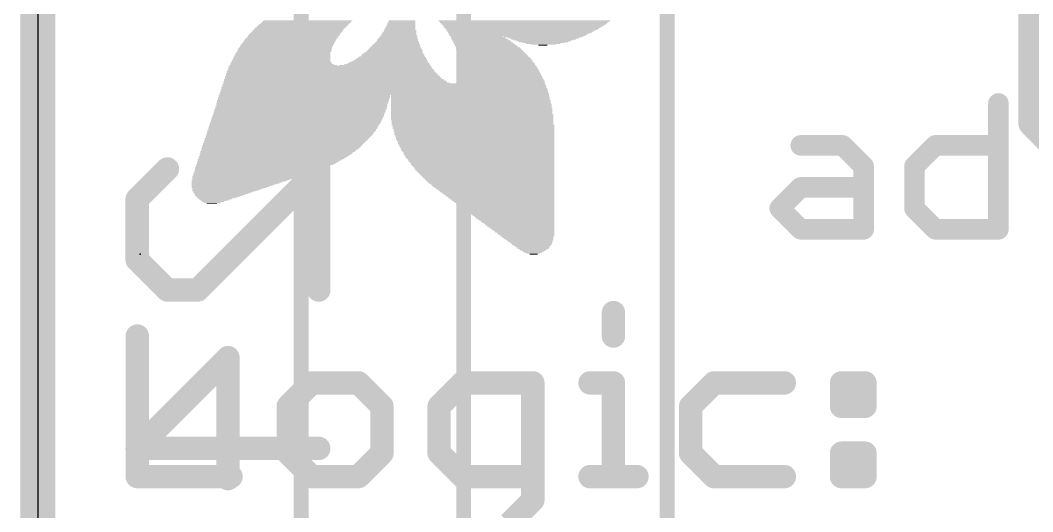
# Model space of a CAD drawing. Extents: x -9.9 to 50.1, y -10.4 to 42.4.
# Drawn here: x -5.23 to 3.56, y 8.18 to 12.44 of the extents above; entities that cross this region are included whole.
import ezdxf

# ---------------------------------------------------------------- set-up
doc = ezdxf.new("R2010")
doc.units = 0
for name, color, linetype in [('1', 12, 'CONTINUOUS'), ('16', 5, 'CONTINUOUS'), ('20', 53, 'CONTINUOUS'), ('21', 40, 'CONTINUOUS'), ('22', 6, 'CONTINUOUS'), ('23', 53, 'CONTINUOUS'), ('47', 253, 'CONTINUOUS')]:
    doc.layers.add(name, color=color, linetype=linetype)

# ---------------------------------------------------------------- blocks, each defined once
blk = doc.blocks.new('RECT')
blk.add_solid([(-0.5, -0.5), (0.5, -0.5), (-0.5, 0.5), (0.5, 0.5)])

msp = doc.modelspace()

# ---------------------------------------------------------------- linework, layer by layer
at = {"layer": '1'}
for points, const_width in [([(-5.08, 0), (-5.08, 31.75)], 0.3048), ([(3.556, 11.557), (3.556, 20.955)], 0.254), ([(9.906, 5.207), (3.556, 11.557)], 0.254)]:
    msp.add_lwpolyline(points, dxfattribs=dict(at, const_width=const_width))
at = {"layer": '1', "const_width": 0.127}
for points in [[(3.6009, 11.6019, 1), (3.5111, 11.5121)], [(3.4925, 11.557, 1), (3.6195, 11.557)]]:
    msp.add_lwpolyline(points, format="xyb", dxfattribs=at)
at = {"layer": '16', "const_width": 0.3048}
msp.add_lwpolyline([(-5.08, 0), (-5.08, 31.75)], dxfattribs=at)
at = {"layer": '20'}
msp.add_line((-5.08, 34.29), (-5.08, -2.54), dxfattribs=at)
at = {"layer": '21'}
for points, const_width in [([(3.2571, 11.723), (3.2571, 10.6299)], 0.1778), ([(1.5411, 11.3587), (1.9055, 11.3587)], 0.1778), ([(1.9055, 11.3587), (2.0877, 11.1765)], 0.1778), ([(2.5283, 11.1765), (2.7105, 11.3587)], 0.1778), ([(2.7105, 11.3587), (3.2571, 11.3587)], 0.1778), ([(2.0877, 11.1765), (2.0877, 10.6299)], 0.1778), ([(2.5283, 10.8121), (2.5283, 11.1765)], 0.1778), ([(1.3589, 10.8121), (1.5411, 10.9943)], 0.1778), ([(1.5411, 10.9943), (2.0877, 10.9943)], 0.1778), ([(1.5411, 10.6299), (1.3589, 10.8121)], 0.1778), ([(2.7105, 10.6299), (2.5283, 10.8121)], 0.1778), ([(2.0877, 10.6299), (1.5411, 10.6299)], 0.1778), ([(3.2571, 10.6299), (2.7105, 10.6299)], 0.1778), ([(-0.0839, 9.9072), (-0.0839, 9.7038)], 0.2032), ([(-4.2164, 9.7038), (-4.2164, 8.4836)], 0.2032), ([(-2.7033, 9.2971), (-2.9067, 9.0937)], 0.2032), ([(-2.2966, 9.2971), (-2.7033, 9.2971)], 0.2032), ([(-2.0932, 9.0937), (-2.2966, 9.2971)], 0.2032), ([(-1.3936, 9.2971), (-1.597, 9.0937)], 0.2032), ([(-0.7835, 9.2971), (-1.3936, 9.2971)], 0.2032), ([(-0.7835, 8.2802), (-0.7835, 9.2971)], 0.2032), ([(-0.2872, 9.2971), (-0.0839, 9.2971)], 0.2032), ([(-0.0839, 9.2971), (-0.0839, 8.4836)], 0.2032), ([(0.7893, 9.2971), (0.5859, 9.0937)], 0.2032), ([(1.3994, 9.2971), (0.7893, 9.2971)], 0.2032), ([(1.8957, 9.2971), (2.099, 9.2971)], 0.2032), ([(1.8957, 9.0937), (1.8957, 9.2971)], 0.2032), ([(2.099, 9.2971), (2.099, 9.0937)], 0.2032), ([(-2.9067, 9.0937), (-2.9067, 8.687)], 0.2032), ([(-2.0932, 8.687), (-2.0932, 9.0937)], 0.2032), ([(-1.597, 9.0937), (-1.597, 8.687)], 0.2032), ([(0.5859, 9.0937), (0.5859, 8.687)], 0.2032), ([(2.099, 9.0937), (1.8957, 9.0937)], 0.2032), ([(-2.9067, 8.687), (-2.7033, 8.4836)], 0.2032), ([(-2.2966, 8.4836), (-2.0932, 8.687)], 0.2032), ([(-1.597, 8.687), (-1.3936, 8.4836)], 0.2032), ([(0.5859, 8.687), (0.7893, 8.4836)], 0.2032), ([(1.8957, 8.687), (2.099, 8.687)], 0.2032), ([(1.8957, 8.4836), (1.8957, 8.687)], 0.2032), ([(2.099, 8.687), (2.099, 8.4836)], 0.2032), ([(-4.2164, 8.4836), (-3.4029, 8.4836)], 0.2032), ([(-2.7033, 8.4836), (-2.2966, 8.4836)], 0.2032), ([(-1.3936, 8.4836), (-0.7835, 8.4836)], 0.2032), ([(-0.2872, 8.4836), (0.1195, 8.4836)], 0.2032), ([(0.7893, 8.4836), (1.3994, 8.4836)], 0.2032), ([(2.099, 8.4836), (1.8957, 8.4836)], 0.2032), ([(-0.9868, 8.0769), (-0.7835, 8.2802)], 0.2032)]:
    msp.add_lwpolyline(points, dxfattribs=dict(at, const_width=const_width))
for points, const_width in [([(3.3015, 11.723, 1), (3.2126, 11.723)], 0.0889), ([(1.5411, 11.4031, 1), (1.5411, 11.3142)], 0.0889), ([(1.9369, 11.3901, 1), (1.874, 11.3272)], 0.0889), ([(1.9055, 11.3142, 1), (1.9055, 11.4031)], 0.0889), ([(2.7105, 11.4031, 1), (2.7105, 11.3142)], 0.0889), ([(2.7419, 11.3272, 1), (2.6791, 11.3901)], 0.0889), ([(3.2571, 11.3142, 1), (3.2571, 11.4031)], 0.0889), ([(2.1321, 11.1765, 1), (2.0432, 11.1765)], 0.0889), ([(2.0562, 11.145, 1), (2.1191, 11.2079)], 0.0889), ([(2.5727, 11.1765, 1), (2.4838, 11.1765)], 0.0889), ([(2.4969, 11.2079, 1), (2.5597, 11.145)], 0.0889), ([(1.5411, 11.0387, 1), (1.5411, 10.9498)], 0.0889), ([(1.5725, 10.9628, 1), (1.5097, 11.0257)], 0.0889), ([(2.0877, 10.9498, 1), (2.0877, 11.0387)], 0.0889), ([(1.3903, 10.8435, 1), (1.3275, 10.7807)], 0.0889), ([(2.5597, 10.8435, 1), (2.4969, 10.7807)], 0.0889), ([(1.3275, 10.8435, 1), (1.3903, 10.7807)], 0.0889), ([(2.4838, 10.8121, 1), (2.5727, 10.8121)], 0.0889), ([(1.5411, 10.6744, 1), (1.5411, 10.5855)], 0.0889), ([(1.5097, 10.5985, 1), (1.5725, 10.6613)], 0.0889), ([(2.0432, 10.6299, 1), (2.1321, 10.6299)], 0.0889), ([(2.0877, 10.5855, 1), (2.0877, 10.6744)], 0.0889), ([(2.7105, 10.6744, 1), (2.7105, 10.5855)], 0.0889), ([(2.6791, 10.5985, 1), (2.7419, 10.6613)], 0.0889), ([(3.2126, 10.6299, 1), (3.3015, 10.6299)], 0.0889), ([(3.2571, 10.5855, 1), (3.2571, 10.6744)], 0.0889), ([(-0.0331, 9.9072, 1), (-0.1347, 9.9072)], 0.1016), ([(-4.1656, 9.7038, 1), (-4.2672, 9.7038)], 0.1016), ([(-0.1347, 9.7038, 1), (-0.0331, 9.7038)], 0.1016), ([(-2.7033, 9.3479, 1), (-2.7033, 9.2463)], 0.1016), ([(-2.6674, 9.2612, 1), (-2.7392, 9.333)], 0.1016), ([(-2.2606, 9.333, 1), (-2.3325, 9.2612)], 0.1016), ([(-2.2966, 9.2463, 1), (-2.2966, 9.3479)], 0.1016), ([(-1.3936, 9.3479, 1), (-1.3936, 9.2463)], 0.1016), ([(-1.3577, 9.2612, 1), (-1.4295, 9.333)], 0.1016), ([(-0.7327, 9.2971, 1), (-0.8343, 9.2971)], 0.1016), ([(-0.7835, 9.2463, 1), (-0.7835, 9.3479)], 0.1016), ([(-0.2872, 9.3479, 1), (-0.2872, 9.2463)], 0.1016), ([(-0.0331, 9.2971, 1), (-0.1347, 9.2971)], 0.1016), ([(-0.0839, 9.2463, 1), (-0.0839, 9.3479)], 0.1016), ([(0.7893, 9.3479, 1), (0.7893, 9.2463)], 0.1016), ([(0.8252, 9.2612, 1), (0.7534, 9.333)], 0.1016), ([(1.3994, 9.2463, 1), (1.3994, 9.3479)], 0.1016), ([(1.8957, 9.3479, 1), (1.8957, 9.2463)], 0.1016), ([(1.9465, 9.2971, 1), (1.8449, 9.2971)], 0.1016), ([(2.1498, 9.2971, 1), (2.0482, 9.2971)], 0.1016), ([(2.099, 9.2463, 1), (2.099, 9.3479)], 0.1016), ([(-2.8559, 9.0937, 1), (-2.9575, 9.0937)], 0.1016), ([(-2.9426, 9.1296, 1), (-2.8708, 9.0578)], 0.1016), ([(-2.0424, 9.0937, 1), (-2.144, 9.0937)], 0.1016), ([(-2.1291, 9.0578, 1), (-2.0573, 9.1296)], 0.1016), ([(-1.5462, 9.0937, 1), (-1.6478, 9.0937)], 0.1016), ([(-1.6329, 9.1296, 1), (-1.561, 9.0578)], 0.1016), ([(0.6367, 9.0937, 1), (0.5351, 9.0937)], 0.1016), ([(0.55, 9.1296, 1), (0.6218, 9.0578)], 0.1016), ([(1.8957, 9.1445, 1), (1.8957, 9.0429)], 0.1016), ([(1.8449, 9.0937, 1), (1.9465, 9.0937)], 0.1016), ([(2.0482, 9.0937, 1), (2.1498, 9.0937)], 0.1016), ([(2.099, 9.0429, 1), (2.099, 9.1445)], 0.1016), ([(-2.8708, 8.7229, 1), (-2.9426, 8.6511)], 0.1016), ([(-2.0573, 8.6511, 1), (-2.1291, 8.7229)], 0.1016), ([(-1.561, 8.7229, 1), (-1.6329, 8.6511)], 0.1016), ([(0.6218, 8.7229, 1), (0.55, 8.6511)], 0.1016), ([(1.8957, 8.7378, 1), (1.8957, 8.6362)], 0.1016), ([(1.9465, 8.687, 1), (1.8449, 8.687)], 0.1016), ([(2.1498, 8.687, 1), (2.0482, 8.687)], 0.1016), ([(2.099, 8.6362, 1), (2.099, 8.7378)], 0.1016), ([(-2.9575, 8.687, 1), (-2.8559, 8.687)], 0.1016), ([(-2.144, 8.687, 1), (-2.0424, 8.687)], 0.1016), ([(-1.6478, 8.687, 1), (-1.5462, 8.687)], 0.1016), ([(0.5351, 8.687, 1), (0.6367, 8.687)], 0.1016), ([(-4.2164, 8.5344, 1), (-4.2164, 8.4328)], 0.1016), ([(-4.2672, 8.4836, 1), (-4.1656, 8.4836)], 0.1016), ([(-3.4029, 8.4328, 1), (-3.4029, 8.5344)], 0.1016), ([(-2.7033, 8.5344, 1), (-2.7033, 8.4328)], 0.1016), ([(-2.7392, 8.4477, 1), (-2.6674, 8.5195)], 0.1016), ([(-2.3325, 8.5195, 1), (-2.2606, 8.4477)], 0.1016), ([(-2.2966, 8.4328, 1), (-2.2966, 8.5344)], 0.1016), ([(-1.3936, 8.5344, 1), (-1.3936, 8.4328)], 0.1016), ([(-1.4295, 8.4477, 1), (-1.3577, 8.5195)], 0.1016), ([(-0.7835, 8.4328, 1), (-0.7835, 8.5344)], 0.1016), ([(-0.2872, 8.5344, 1), (-0.2872, 8.4328)], 0.1016), ([(-0.1347, 8.4836, 1), (-0.0331, 8.4836)], 0.1016), ([(0.1195, 8.4328, 1), (0.1195, 8.5344)], 0.1016), ([(0.7893, 8.5344, 1), (0.7893, 8.4328)], 0.1016), ([(0.7534, 8.4477, 1), (0.8252, 8.5195)], 0.1016), ([(1.3994, 8.4328, 1), (1.3994, 8.5344)], 0.1016), ([(1.8957, 8.5344, 1), (1.8957, 8.4328)], 0.1016), ([(1.8449, 8.4836, 1), (1.9465, 8.4836)], 0.1016), ([(2.0482, 8.4836, 1), (2.1498, 8.4836)], 0.1016), ([(2.099, 8.4328, 1), (2.099, 8.5344)], 0.1016), ([(-0.7475, 8.2443, 1), (-0.8194, 8.3161)], 0.1016), ([(-0.8343, 8.2802, 1), (-0.7327, 8.2802)], 0.1016)]:
    msp.add_lwpolyline(points, format="xyb", dxfattribs=dict(at, const_width=const_width))
at = {"layer": '22'}
for points, const_width in [([(-1.383, 31.635), (-1.383, 0.115)], 0.127), ([(-4.2177, 10.891), (-3.9551, 11.1537)], 0.2032), ([(-2.6416, 11.1537), (-3.6924, 10.1029)], 0.2032), ([(-2.6416, 10.1029), (-2.6416, 11.1537)], 0.2032), ([(-4.2177, 10.3656), (-4.2177, 10.891)], 0.2032), ([(-3.9551, 10.1029), (-4.2177, 10.3656)], 0.2032), ([(-3.6924, 10.1029), (-3.9551, 10.1029)], 0.2032), ([(-4.2177, 8.7285), (-3.4297, 9.5165)], 0.2032), ([(-3.4297, 9.5165), (-3.4297, 8.4658)], 0.2032), ([(-2.6416, 8.7285), (-4.2177, 8.7285)], 0.2032)]:
    msp.add_lwpolyline(points, dxfattribs=dict(at, const_width=const_width))
at = {"layer": '22', "const_width": 0.1016}
for points in [[(-3.9191, 11.1178, 1), (-3.991, 11.1896)], [(-2.5908, 11.1537, 1), (-2.6924, 11.1537)], [(-2.6057, 11.1178, 1), (-2.6775, 11.1896)], [(-4.1669, 10.891, 1), (-4.2685, 10.891)], [(-4.2537, 10.9269, 1), (-4.1818, 10.8551)], [(-4.1818, 10.4015, 1), (-4.2537, 10.3297)], [(-4.2685, 10.3656, 1), (-4.1669, 10.3656)], [(-3.9551, 10.1537, 1), (-3.9551, 10.0521)], [(-3.6924, 10.0521, 1), (-3.6924, 10.1537)], [(-3.991, 10.067, 1), (-3.9191, 10.1388)], [(-3.7283, 10.1388, 1), (-3.6564, 10.067)], [(-2.6924, 10.1029, 1), (-2.5908, 10.1029)], [(-3.3789, 9.5165, 1), (-3.4805, 9.5165)], [(-3.3938, 9.4806, 1), (-3.4656, 9.5524)], [(-4.2537, 8.7644, 1), (-4.1818, 8.6925)], [(-4.2177, 8.7793, 1), (-4.2177, 8.6776)], [(-2.6416, 8.6776, 1), (-2.6416, 8.7793)], [(-3.4805, 8.4658, 1), (-3.3789, 8.4658)]]:
    msp.add_lwpolyline(points, format="xyb", dxfattribs=at)
at = {"layer": '23'}
msp.add_point((-4.191, 10.414), dxfattribs=at)
at = {"layer": '47', "const_width": 0.13}
for points in [[(-2.794, -2.475), (-2.794, 34.225)], [(0.381, 15.113), (0.381, -10.332)]]:
    msp.add_lwpolyline(points, dxfattribs=at)

# ---------------------------------------------------------------- block references
at = {"layer": '21'}
for p, xscale, yscale in [((-2.7927, 12.3876), 0.7772, 0.0076), ((-2.7851, 12.3952), 0.7772, 0.0076), ((-2.7775, 12.4028), 0.7772, 0.0076), ((-2.7698, 12.4105), 0.7773, 0.0077), ((-2.7584, 12.4181), 0.7696, 0.0076), ((-2.7508, 12.4257), 0.7696, 0.0076), ((-2.7432, 12.4333), 0.7696, 0.0076), ((-2.7356, 12.4409), 0.7696, 0.0076), ((-1.9317, 12.3876), 0.2591, 0.0076), ((-1.9279, 12.4028), 0.2515, 0.0076), ((-1.9279, 12.3952), 0.2515, 0.0076), ((-1.9241, 12.4181), 0.2439, 0.0076), ((-1.9241, 12.4105), 0.2439, 0.0077), ((-1.9202, 12.4333), 0.2362, 0.0076), ((-1.9202, 12.4257), 0.2362, 0.0076), ((-1.9164, 12.4409), 0.2286, 0.0076), ((-0.8573, 12.4409), 1.4935, 0.0076), ((-0.8573, 12.4333), 1.4783, 0.0076), ((-0.8611, 12.4257), 1.4555, 0.0076), ((-0.8611, 12.4181), 1.4401, 0.0076), ((-0.8611, 12.4105), 1.4249, 0.0077), ((-0.8649, 12.4028), 1.4021, 0.0076), ((-0.8649, 12.3952), 1.3869, 0.0076), ((-0.8725, 12.3876), 1.3716, 0.0076), ((-2.8613, 12.3114), 0.7924, 0.0076), ((-2.8651, 12.3038), 0.7848, 0.0076), ((-2.8537, 12.319), 0.7925, 0.0076), ((-2.8498, 12.3266), 0.7849, 0.0076), ((-2.8422, 12.3343), 0.7849, 0.0077), ((-2.8347, 12.3419), 0.7849, 0.0076), ((-2.827, 12.3495), 0.7848, 0.0076), ((-2.8194, 12.3571), 0.7848, 0.0076), ((-2.8156, 12.3647), 0.7772, 0.0076), ((-2.8079, 12.3724), 0.7773, 0.0077), ((-2.8004, 12.38), 0.7773, 0.0076), ((-1.9469, 12.3114), 0.32, 0.0076), ((-1.9469, 12.3038), 0.32, 0.0076), ((-1.9469, 12.319), 0.3048, 0.0076), ((-1.9431, 12.3343), 0.2972, 0.0077), ((-1.9431, 12.3266), 0.2972, 0.0076), ((-1.9393, 12.3419), 0.2896, 0.0076), ((-1.9355, 12.3571), 0.2819, 0.0076), ((-1.9355, 12.3495), 0.2819, 0.0076), ((-1.9355, 12.3724), 0.2667, 0.0077), ((-1.9355, 12.3647), 0.2667, 0.0076), ((-1.9317, 12.38), 0.2591, 0.0076), ((-0.8763, 12.38), 1.3488, 0.0076), ((-0.8763, 12.3724), 1.3335, 0.0077), ((-0.8801, 12.3647), 1.3106, 0.0076), ((-0.8877, 12.3571), 1.2954, 0.0076), ((-0.8916, 12.3495), 1.2725, 0.0076), ((-0.8954, 12.3419), 1.2497, 0.0076), ((-0.8992, 12.3343), 1.2421, 0.0077), ((-0.9068, 12.3266), 1.2116, 0.0076), ((-0.9144, 12.319), 1.1964, 0.0076), ((-0.9182, 12.3114), 1.1734, 0.0076), ((-1.2687, 12.3038), 0.4572, 0.0076), ((-0.6896, 12.3038), 0.6858, 0.0076), ((-2.9261, 12.2123), 0.8001, 0.0076), ((-2.9223, 12.22), 0.8077, 0.0077), ((-2.9184, 12.2276), 0.8001, 0.0076), ((-2.9108, 12.2428), 0.8001, 0.0076), ((-2.9108, 12.2352), 0.8001, 0.0076), ((-2.9033, 12.2504), 0.8001, 0.0076), ((-2.8994, 12.2581), 0.7924, 0.0077), ((-2.888, 12.2733), 0.8001, 0.0076), ((-2.8918, 12.2657), 0.7925, 0.0076), ((-2.8841, 12.2809), 0.7925, 0.0076), ((-2.8765, 12.2885), 0.7925, 0.0076), ((-2.869, 12.2962), 0.7925, 0.0077), ((-1.9736, 12.2123), 0.4343, 0.0076), ((-1.9736, 12.22), 0.4191, 0.0077), ((-1.9698, 12.2276), 0.4115, 0.0076), ((-1.966, 12.2352), 0.4039, 0.0076), ((-1.966, 12.2428), 0.3887, 0.0076), ((-1.9621, 12.2504), 0.381, 0.0076), ((-1.9583, 12.2581), 0.3734, 0.0077), ((-1.9584, 12.2733), 0.3581, 0.0076), ((-1.9584, 12.2657), 0.3581, 0.0076), ((-1.9546, 12.2809), 0.3505, 0.0076), ((-1.9546, 12.2885), 0.3353, 0.0076), ((-1.9507, 12.2962), 0.3276, 0.0077), ((-1.2611, 12.2962), 0.4724, 0.0077), ((-1.2535, 12.2885), 0.4724, 0.0076), ((-1.2459, 12.2809), 0.4877, 0.0076), ((-1.2383, 12.2733), 0.4877, 0.0076), ((-1.2307, 12.2657), 0.5029, 0.0076), ((-1.223, 12.2581), 0.503, 0.0077), ((-1.2154, 12.2504), 0.5182, 0.0076), ((-1.2078, 12.2428), 0.5181, 0.0076), ((-1.204, 12.2352), 0.5257, 0.0076), ((-1.1925, 12.2276), 0.5334, 0.0076), ((-1.1887, 12.22), 0.541, 0.0077), ((-1.1811, 12.2123), 0.541, 0.0076), ((-0.6896, 12.2962), 0.64, 0.0077), ((-0.6858, 12.2885), 0.602, 0.0076), ((-0.6896, 12.2809), 0.5638, 0.0076), ((-0.6896, 12.2733), 0.5182, 0.0076), ((-0.6896, 12.2657), 0.4724, 0.0076), ((-0.6896, 12.2581), 0.4268, 0.0077), ((-0.6896, 12.2504), 0.3658, 0.0076), ((-0.6934, 12.2428), 0.2972, 0.0076), ((-0.6934, 12.2352), 0.221, 0.0076), ((-0.6972, 12.2276), 0.0762, 0.0076), ((-2.9604, 12.1285), 0.8382, 0.0076), ((-2.9566, 12.1438), 0.8305, 0.0077), ((-2.9566, 12.1361), 0.8305, 0.0076), ((-2.9527, 12.159), 0.8229, 0.0076), ((-2.9527, 12.1514), 0.8229, 0.0076), ((-2.9489, 12.1666), 0.8153, 0.0076), ((-2.9413, 12.1819), 0.8154, 0.0077), ((-2.9413, 12.1742), 0.8154, 0.0076), ((-2.9337, 12.1971), 0.8154, 0.0076), ((-2.9375, 12.1895), 0.8078, 0.0076), ((-2.9299, 12.2047), 0.8077, 0.0076), ((-2.004, 12.1285), 0.5715, 0.0076), ((-2.0003, 12.1361), 0.5487, 0.0076), ((-1.9964, 12.1438), 0.541, 0.0077), ((-1.9964, 12.1514), 0.5258, 0.0076), ((-1.9926, 12.159), 0.5182, 0.0076), ((-1.9889, 12.1666), 0.4953, 0.0076), ((-1.985, 12.1742), 0.4876, 0.0076), ((-1.9812, 12.1819), 0.48, 0.0077), ((-1.9812, 12.1895), 0.4648, 0.0076), ((-1.9774, 12.1971), 0.4572, 0.0076), ((-1.9774, 12.2047), 0.442, 0.0076), ((-1.1735, 12.2047), 0.5563, 0.0076), ((-1.1697, 12.1971), 0.5639, 0.0076), ((-1.1583, 12.1819), 0.5715, 0.0077), ((-1.1621, 12.1895), 0.5639, 0.0076), ((-1.1506, 12.1742), 0.5715, 0.0076), ((-1.1468, 12.1666), 0.5792, 0.0076), ((-1.143, 12.159), 0.5868, 0.0076), ((-1.1354, 12.1514), 0.5867, 0.0076), ((-1.1316, 12.1438), 0.5943, 0.0077), ((-1.1278, 12.1361), 0.6019, 0.0076), ((-1.1201, 12.1285), 0.602, 0.0076), ((-2.5451, 12.0371), 1.7602, 0.0076), ((-2.9489, 12.0523), 0.9373, 0.0076), ((-2.5413, 12.0447), 1.7526, 0.0076), ((-2.968, 12.0676), 0.8839, 0.0077), ((-2.9604, 12.0599), 0.8991, 0.0076), ((-2.968, 12.0828), 0.8687, 0.0076), ((-2.968, 12.0752), 0.8687, 0.0076), ((-2.968, 12.098), 0.8534, 0.0076), ((-2.968, 12.0904), 0.8534, 0.0076), ((-2.9642, 12.1133), 0.8458, 0.0076), ((-2.9642, 12.1057), 0.8458, 0.0077), ((-2.9604, 12.1209), 0.8382, 0.0076), ((-2.0689, 12.0523), 0.7925, 0.0076), ((-2.0497, 12.0599), 0.7391, 0.0076), ((-2.0383, 12.0676), 0.7163, 0.0077), ((-2.0345, 12.0752), 0.6934, 0.0076), ((-2.0307, 12.0828), 0.6706, 0.0076), ((-2.0231, 12.0904), 0.6554, 0.0076), ((-2.0193, 12.098), 0.6324, 0.0076), ((-2.0117, 12.1057), 0.6172, 0.0077), ((-2.0117, 12.1133), 0.602, 0.0076), ((-2.004, 12.1209), 0.5867, 0.0076), ((-1.1163, 12.1209), 0.6096, 0.0076), ((-1.1125, 12.1133), 0.6172, 0.0076), ((-1.1087, 12.1057), 0.6248, 0.0077), ((-1.1011, 12.098), 0.6248, 0.0076), ((-1.1011, 12.0904), 0.6248, 0.0076), ((-1.0973, 12.0828), 0.6325, 0.0076), ((-1.0935, 12.0752), 0.6401, 0.0076), ((-1.0897, 12.0676), 0.6477, 0.0077), ((-1.0897, 12.0599), 0.6477, 0.0076), ((-1.0783, 12.0447), 0.6553, 0.0076), ((-1.0783, 12.0371), 0.6553, 0.0076), ((-1.082, 12.0523), 0.6477, 0.0076), ((-2.5223, 11.9533), 1.8669, 0.0077), ((-2.5298, 11.9761), 1.8364, 0.0076), ((-2.526, 11.9685), 1.844, 0.0076), ((-2.5222, 11.9609), 1.8516, 0.0076), ((-2.5375, 11.999), 1.8059, 0.0076), ((-2.5337, 11.9914), 1.8135, 0.0077), ((-2.5298, 11.9837), 1.8212, 0.0076), ((-2.5375, 12.0142), 1.7907, 0.0076), ((-2.5375, 12.0066), 1.7907, 0.0076), ((-2.5413, 12.0295), 1.7679, 0.0077), ((-2.5375, 12.0218), 1.7755, 0.0076), ((-1.0592, 11.9533), 0.7087, 0.0077), ((-1.0744, 12.0295), 0.663, 0.0077), ((-1.0706, 12.0218), 0.6706, 0.0076), ((-1.0706, 12.0142), 0.6706, 0.0076), ((-1.0668, 12.0066), 0.6782, 0.0076), ((-1.0668, 11.999), 0.6782, 0.0076), ((-1.063, 11.9914), 0.6858, 0.0077), ((-1.063, 11.9837), 0.6858, 0.0076), ((-1.0592, 11.9761), 0.6934, 0.0076), ((-1.0592, 11.9685), 0.6934, 0.0076), ((-1.0554, 11.9609), 0.7011, 0.0076), ((-2.0764, 11.8618), 2.8194, 0.0076), ((-2.0764, 11.8847), 2.8041, 0.0076), ((-2.0726, 11.8771), 2.8118, 0.0077), ((-2.0726, 11.8694), 2.8118, 0.0076), ((-2.4994, 11.9075), 1.9431, 0.0076), ((-2.4879, 11.8999), 1.966, 0.0076), ((-2.0726, 11.8923), 2.7965, 0.0076), ((-2.4994, 11.9152), 1.9279, 0.0077), ((-2.5108, 11.9304), 1.905, 0.0076), ((-2.507, 11.9228), 1.9126, 0.0076), ((-2.5184, 11.9456), 1.8746, 0.0076), ((-2.5146, 11.938), 1.8822, 0.0076), ((-1.0668, 11.8999), 0.7696, 0.0076), ((-1.0592, 11.9075), 0.7544, 0.0076), ((-1.0554, 11.9152), 0.7467, 0.0077), ((-1.0554, 11.9304), 0.7315, 0.0076), ((-1.0554, 11.9228), 0.7315, 0.0076), ((-1.0554, 11.9456), 0.7163, 0.0076), ((-1.0554, 11.938), 0.7163, 0.0076), ((-2.7661, 11.7932), 1.4859, 0.0076), ((-2.7661, 11.7856), 1.4859, 0.0076), ((-2.7661, 11.778), 1.4859, 0.0076), ((-2.0764, 11.8161), 2.8499, 0.0076), ((-2.0726, 11.8085), 2.8575, 0.0076), ((-2.0726, 11.8009), 2.8575, 0.0077), ((-2.0764, 11.839), 2.8347, 0.0077), ((-2.0726, 11.8313), 2.8423, 0.0076), ((-2.0726, 11.8237), 2.8423, 0.0076), ((-2.0726, 11.8542), 2.827, 0.0076), ((-2.0726, 11.8466), 2.827, 0.0076), ((-1.3297, 11.7932), 1.3716, 0.0076), ((-1.3297, 11.7856), 1.3716, 0.0076), ((-1.3259, 11.778), 1.3792, 0.0076), ((-2.7928, 11.6942), 1.4935, 0.0076), ((-2.7966, 11.6866), 1.4859, 0.0077), ((-2.789, 11.717), 1.4859, 0.0076), ((-2.789, 11.7094), 1.4859, 0.0076), ((-2.789, 11.7018), 1.4859, 0.0076), ((-2.7851, 11.7247), 1.4936, 0.0077), ((-2.7774, 11.7475), 1.4935, 0.0076), ((-2.7813, 11.7399), 1.4859, 0.0076), ((-2.7813, 11.7323), 1.4859, 0.0076), ((-2.7698, 11.7704), 1.4935, 0.0076), ((-2.7736, 11.7628), 1.4859, 0.0077), ((-2.7736, 11.7551), 1.4859, 0.0076), ((-1.3221, 11.7475), 1.3869, 0.0076), ((-1.3221, 11.7399), 1.3869, 0.0076), ((-1.3221, 11.7323), 1.3869, 0.0076), ((-1.3221, 11.7247), 1.3869, 0.0077), ((-1.3183, 11.717), 1.3945, 0.0076), ((-1.3183, 11.7094), 1.3945, 0.0076), ((-1.3183, 11.7018), 1.3945, 0.0076), ((-1.3183, 11.6942), 1.3945, 0.0076), ((-1.3183, 11.6866), 1.3945, 0.0077), ((-1.3259, 11.7704), 1.3792, 0.0076), ((-1.3259, 11.7628), 1.3792, 0.0077), ((-1.3259, 11.7551), 1.3792, 0.0076), ((-2.8271, 11.6027), 1.4859, 0.0076), ((-2.8194, 11.6256), 1.4859, 0.0076), ((-2.8194, 11.618), 1.4859, 0.0076), ((-2.8194, 11.6104), 1.4859, 0.0077), ((-2.8079, 11.6485), 1.4935, 0.0077), ((-2.8117, 11.6408), 1.4859, 0.0076), ((-2.8117, 11.6332), 1.4859, 0.0076), ((-2.8004, 11.6713), 1.4935, 0.0076), ((-2.8041, 11.6637), 1.4859, 0.0076), ((-2.8041, 11.6561), 1.4859, 0.0076), ((-2.7966, 11.6789), 1.4859, 0.0076), ((-1.3145, 11.6789), 1.4021, 0.0076), ((-1.3145, 11.6713), 1.4021, 0.0076), ((-1.3145, 11.6637), 1.4021, 0.0076), ((-1.3145, 11.6561), 1.4021, 0.0076), ((-1.3145, 11.6485), 1.4021, 0.0077), ((-1.3145, 11.6408), 1.4021, 0.0076), ((-1.3145, 11.6332), 1.4021, 0.0076), ((-1.3107, 11.6256), 1.4097, 0.0076), ((-1.3107, 11.618), 1.4097, 0.0076), ((-1.3107, 11.6104), 1.4097, 0.0077), ((-1.3107, 11.6027), 1.4097, 0.0076), ((-2.8651, 11.5113), 1.4706, 0.0076), ((-2.8575, 11.5342), 1.4706, 0.0077), ((-2.8575, 11.5265), 1.4706, 0.0076), ((-2.8613, 11.5189), 1.463, 0.0076), ((-2.846, 11.557), 1.4783, 0.0076), ((-2.846, 11.5494), 1.4783, 0.0076), ((-2.8498, 11.5418), 1.4707, 0.0076), ((-2.8347, 11.5799), 1.4859, 0.0076), ((-2.8384, 11.5723), 1.4783, 0.0077), ((-2.8384, 11.5646), 1.4783, 0.0076), ((-2.8271, 11.5951), 1.4859, 0.0076), ((-2.8309, 11.5875), 1.4783, 0.0076), ((-1.3107, 11.5951), 1.4097, 0.0076), ((-1.3107, 11.5875), 1.4097, 0.0076), ((-1.3107, 11.5799), 1.4097, 0.0076), ((-1.3069, 11.5723), 1.4021, 0.0077), ((-1.3069, 11.5646), 1.4021, 0.0076), ((-1.3069, 11.557), 1.4021, 0.0076), ((-1.3069, 11.5494), 1.4021, 0.0076), ((-1.3069, 11.5418), 1.4021, 0.0076), ((-1.3031, 11.5342), 1.4097, 0.0077), ((-1.2992, 11.5265), 1.402, 0.0076), ((-1.2992, 11.5189), 1.402, 0.0076), ((-1.2992, 11.5113), 1.402, 0.0076), ((-2.9032, 11.4427), 1.4402, 0.0076), ((-2.907, 11.4351), 1.4326, 0.0076), ((-2.9108, 11.4275), 1.4249, 0.0076), ((-2.8918, 11.4656), 1.4478, 0.0076), ((-2.8918, 11.458), 1.4478, 0.0077), ((-2.8956, 11.4503), 1.4402, 0.0076), ((-2.8842, 11.4732), 1.4478, 0.0076), ((-2.8765, 11.4884), 1.4631, 0.0076), ((-2.8803, 11.4808), 1.4555, 0.0076), ((-2.8689, 11.5037), 1.463, 0.0076), ((-2.8727, 11.4961), 1.4554, 0.0077), ((-1.2992, 11.5037), 1.402, 0.0076), ((-1.2954, 11.4961), 1.3944, 0.0077), ((-1.2954, 11.4884), 1.3944, 0.0076), ((-1.2954, 11.4808), 1.3944, 0.0076), ((-1.2916, 11.4732), 1.3868, 0.0076), ((-1.2916, 11.4656), 1.3868, 0.0076), ((-1.2916, 11.458), 1.3868, 0.0077), ((-1.2916, 11.4503), 1.3868, 0.0076), ((-1.2878, 11.4427), 1.3792, 0.0076), ((-1.2878, 11.4351), 1.3792, 0.0076), ((-1.284, 11.4275), 1.3716, 0.0076), ((-2.9642, 11.3513), 1.3792, 0.0076), ((-2.968, 11.3437), 1.3716, 0.0077), ((-2.9718, 11.336), 1.364, 0.0076), ((-2.9489, 11.3741), 1.3945, 0.0076), ((-2.9527, 11.3665), 1.3869, 0.0076), ((-2.9566, 11.3589), 1.3793, 0.0076), ((-2.9337, 11.397), 1.4097, 0.0076), ((-2.9375, 11.3894), 1.402, 0.0076), ((-2.9413, 11.3818), 1.3944, 0.0077), ((-2.9184, 11.4199), 1.4249, 0.0077), ((-2.9223, 11.4122), 1.4173, 0.0076), ((-2.9261, 11.4046), 1.4097, 0.0076), ((-1.284, 11.4199), 1.3716, 0.0077), ((-1.284, 11.4122), 1.3716, 0.0076), ((-1.2802, 11.4046), 1.3639, 0.0076), ((-1.2802, 11.397), 1.3639, 0.0076), ((-1.2764, 11.3894), 1.3563, 0.0076), ((-1.2764, 11.3818), 1.3563, 0.0077), ((-1.2764, 11.3741), 1.3563, 0.0076), ((-1.2726, 11.3665), 1.3487, 0.0076), ((-1.2726, 11.3589), 1.3487, 0.0076), ((-1.2688, 11.3513), 1.3411, 0.0076), ((-1.2688, 11.3437), 1.3411, 0.0077), ((-1.265, 11.336), 1.3335, 0.0076), ((-3.0404, 11.2598), 1.2878, 0.0076), ((-3.048, 11.2522), 1.2726, 0.0076), ((-3.0518, 11.2446), 1.265, 0.0076), ((-3.0175, 11.2827), 1.3182, 0.0076), ((-3.0251, 11.2751), 1.303, 0.0076), ((-3.0289, 11.2675), 1.2954, 0.0077), ((-2.9985, 11.3056), 1.3411, 0.0077), ((-3.0061, 11.2979), 1.3259, 0.0076), ((-3.0099, 11.2903), 1.3182, 0.0076), ((-2.9794, 11.3284), 1.364, 0.0076), ((-2.987, 11.3208), 1.3487, 0.0076), ((-2.9909, 11.3132), 1.3411, 0.0076), ((-1.265, 11.3284), 1.3335, 0.0076), ((-1.2611, 11.3208), 1.3258, 0.0076), ((-1.2611, 11.3132), 1.3258, 0.0076), ((-1.2573, 11.3056), 1.3182, 0.0077), ((-1.2535, 11.2979), 1.3106, 0.0076), ((-1.2535, 11.2903), 1.3106, 0.0076), ((-1.2497, 11.2827), 1.303, 0.0076), ((-1.2497, 11.2751), 1.303, 0.0076), ((-1.2459, 11.2675), 1.2954, 0.0077), ((-1.2421, 11.2598), 1.2877, 0.0076), ((-1.2421, 11.2522), 1.2877, 0.0076), ((-1.2383, 11.2446), 1.2801, 0.0076), ((-3.1432, 11.1684), 1.143, 0.0076), ((-3.1547, 11.1608), 1.1201, 0.0076), ((-3.1128, 11.1913), 1.1887, 0.0077), ((-3.1242, 11.1836), 1.1658, 0.0076), ((-3.1318, 11.176), 1.1506, 0.0076), ((-3.0861, 11.2141), 1.2268, 0.0076), ((-3.0937, 11.2065), 1.2116, 0.0076), ((-3.1014, 11.1989), 1.1963, 0.0076), ((-3.0633, 11.237), 1.2573, 0.0076), ((-3.0709, 11.2294), 1.2421, 0.0077), ((-3.0785, 11.2217), 1.2268, 0.0076), ((-1.2345, 11.237), 1.2725, 0.0076), ((-1.2307, 11.2294), 1.2649, 0.0077), ((-1.2307, 11.2217), 1.2649, 0.0076), ((-1.2268, 11.2141), 1.2573, 0.0076), ((-1.223, 11.2065), 1.2496, 0.0076), ((-1.2192, 11.1989), 1.242, 0.0076), ((-1.2192, 11.1913), 1.242, 0.0077), ((-1.2154, 11.1836), 1.2344, 0.0076), ((-1.2116, 11.176), 1.2268, 0.0076), ((-1.2078, 11.1684), 1.2192, 0.0076), ((-1.204, 11.1608), 1.2115, 0.0076), ((-3.3033, 11.0693), 0.8687, 0.0076), ((-3.2652, 11.0922), 0.9449, 0.0076), ((-3.2766, 11.0846), 0.922, 0.0076), ((-3.2919, 11.077), 0.8915, 0.0077), ((-3.2271, 11.1151), 1.0059, 0.0077), ((-3.2385, 11.1074), 0.983, 0.0076), ((-3.25, 11.0998), 0.9601, 0.0076), ((-3.189, 11.1379), 1.0668, 0.0076), ((-3.2004, 11.1303), 1.044, 0.0076), ((-3.2119, 11.1227), 1.0211, 0.0076), ((-3.1623, 11.1532), 1.1049, 0.0077), ((-3.1737, 11.1455), 1.082, 0.0076), ((-1.204, 11.1532), 1.2115, 0.0077), ((-1.2002, 11.1455), 1.2039, 0.0076), ((-1.1964, 11.1379), 1.1963, 0.0076), ((-1.1925, 11.1303), 1.1887, 0.0076), ((-1.1887, 11.1227), 1.1811, 0.0076), ((-1.1849, 11.1151), 1.1734, 0.0077), ((-1.1811, 11.1074), 1.1658, 0.0076), ((-1.1773, 11.0998), 1.1582, 0.0076), ((-1.1735, 11.0922), 1.1506, 0.0076), ((-1.1697, 11.0846), 1.143, 0.0076), ((-1.1659, 11.077), 1.1353, 0.0077), ((-1.1621, 11.0693), 1.1277, 0.0076), ((-3.3871, 11.016), 0.7163, 0.0076), ((-3.4214, 10.9931), 0.6477, 0.0076), ((-3.3299, 11.0541), 0.8306, 0.0076), ((-3.3414, 11.0465), 0.8077, 0.0076), ((-3.3528, 11.0389), 0.7848, 0.0077), ((-3.3642, 11.0312), 0.762, 0.0076), ((-3.3757, 11.0236), 0.7391, 0.0076), ((-3.3985, 11.0084), 0.6934, 0.0076), ((-3.41, 11.0008), 0.6705, 0.0077), ((-3.3147, 11.0617), 0.8458, 0.0076), ((-3.429, 10.9855), 0.6172, 0.0076), ((-1.1583, 11.0617), 1.1201, 0.0076), ((-1.1544, 11.0541), 1.1125, 0.0076), ((-1.1506, 11.0465), 1.1049, 0.0076), ((-1.1468, 11.0389), 1.0972, 0.0077), ((-1.143, 11.0312), 1.0896, 0.0076), ((-1.1354, 11.0236), 1.0744, 0.0076), ((-1.1316, 11.016), 1.0668, 0.0076), ((-1.1278, 11.0084), 1.0591, 0.0076), ((-1.124, 11.0008), 1.0515, 0.0077), ((-1.1163, 10.9931), 1.0363, 0.0076), ((-1.1126, 10.9855), 1.0287, 0.0076), ((-3.4519, 10.9703), 0.5715, 0.0076), ((-3.4404, 10.9779), 0.5944, 0.0076), ((-3.4633, 10.9627), 0.5486, 0.0077), ((-3.4824, 10.9474), 0.4953, 0.0076), ((-3.4709, 10.955), 0.5182, 0.0076), ((-3.49, 10.9398), 0.4649, 0.0076), ((-3.4976, 10.9322), 0.4343, 0.0076), ((-3.509, 10.9245), 0.4114, 0.0077), ((-3.5166, 10.9169), 0.381, 0.0076), ((-3.5243, 10.9093), 0.3505, 0.0076), ((-3.5319, 10.9017), 0.3201, 0.0076), ((-3.5395, 10.8941), 0.2896, 0.0076), ((-1.1087, 10.9779), 1.021, 0.0076), ((-1.1011, 10.9703), 1.0058, 0.0076), ((-1.0973, 10.9627), 0.9982, 0.0077), ((-1.0935, 10.955), 0.9906, 0.0076), ((-1.0858, 10.9474), 0.9753, 0.0076), ((-1.082, 10.9398), 0.9677, 0.0076), ((-1.0745, 10.9322), 0.9525, 0.0076), ((-1.0706, 10.9245), 0.9448, 0.0077), ((-1.0668, 10.9169), 0.9372, 0.0076), ((-1.0592, 10.9093), 0.922, 0.0076), ((-1.0554, 10.9017), 0.9144, 0.0076), ((-1.0515, 10.8941), 0.9067, 0.0076), ((-3.5471, 10.8864), 0.259, 0.0077), ((-3.5509, 10.8788), 0.221, 0.0076), ((-3.5586, 10.8712), 0.1905, 0.0076), ((-3.5662, 10.8636), 0.1447, 0.0076), ((-3.5699, 10.856), 0.0915, 0.0076), ((-1.044, 10.8864), 0.8915, 0.0077), ((-1.0402, 10.8788), 0.8839, 0.0076), ((-1.0364, 10.8712), 0.8763, 0.0076), ((-1.0287, 10.8636), 0.861, 0.0076), ((-1.0249, 10.856), 0.8534, 0.0076), ((-1.0173, 10.8483), 0.8382, 0.0077), ((-1.0134, 10.8407), 0.8305, 0.0076), ((-1.0097, 10.8331), 0.8229, 0.0076), ((-1.0021, 10.8255), 0.8077, 0.0076), ((-0.9983, 10.8179), 0.8001, 0.0076), ((-0.9944, 10.8102), 0.7924, 0.0077), ((-0.9868, 10.8026), 0.7772, 0.0076), ((-0.983, 10.795), 0.7696, 0.0076), ((-0.9754, 10.7874), 0.7543, 0.0076), ((-0.9716, 10.7798), 0.7467, 0.0076), ((-0.9677, 10.7721), 0.7391, 0.0077), ((-0.9602, 10.7645), 0.7239, 0.0076), ((-0.9563, 10.7569), 0.7162, 0.0076), ((-0.9525, 10.7493), 0.7086, 0.0076), ((-0.9449, 10.7417), 0.6934, 0.0076), ((-0.9411, 10.734), 0.6858, 0.0077), ((-0.9373, 10.7264), 0.6781, 0.0076), ((-0.9297, 10.7188), 0.6629, 0.0076), ((-0.9259, 10.7112), 0.6553, 0.0076), ((-0.9182, 10.7036), 0.64, 0.0076), ((-0.9144, 10.6959), 0.6324, 0.0077), ((-0.9106, 10.6883), 0.6248, 0.0076), ((-0.903, 10.6807), 0.6096, 0.0076), ((-0.8992, 10.6731), 0.6019, 0.0076), ((-0.8954, 10.6655), 0.5943, 0.0076), ((-0.8878, 10.6578), 0.5791, 0.0077), ((-0.884, 10.6502), 0.5715, 0.0076), ((-0.8801, 10.6426), 0.5638, 0.0076), ((-0.8725, 10.635), 0.5486, 0.0076), ((-0.8687, 10.6274), 0.541, 0.0076), ((-0.8611, 10.6197), 0.5257, 0.0077), ((-0.8573, 10.6121), 0.5181, 0.0076), ((-0.8535, 10.6045), 0.5105, 0.0076), ((-0.8458, 10.5969), 0.4953, 0.0076), ((-0.842, 10.5893), 0.4876, 0.0076), ((-0.8382, 10.5816), 0.48, 0.0077), ((-0.8306, 10.574), 0.4648, 0.0076), ((-0.8306, 10.5664), 0.4496, 0.0076), ((-0.8267, 10.5588), 0.4419, 0.0076), ((-0.8192, 10.5512), 0.4267, 0.0076), ((-0.8154, 10.5435), 0.4191, 0.0077), ((-0.8077, 10.5359), 0.4038, 0.0076), ((-0.8077, 10.5283), 0.3886, 0.0076), ((-0.8039, 10.5207), 0.381, 0.0076), ((-0.7963, 10.5131), 0.3658, 0.0076), ((-0.7963, 10.5054), 0.3505, 0.0077), ((-0.7924, 10.4978), 0.3429, 0.0076), ((-0.7887, 10.4902), 0.3201, 0.0076), ((-0.7887, 10.4826), 0.3048, 0.0076), ((-0.7811, 10.475), 0.2895, 0.0076), ((-0.7811, 10.4673), 0.2743, 0.0077), ((-0.7811, 10.4597), 0.2591, 0.0076), ((-0.781, 10.4521), 0.2286, 0.0076), ((-0.7772, 10.4445), 0.2057, 0.0076), ((-0.7811, 10.4369), 0.1829, 0.0076), ((-0.781, 10.4292), 0.1524, 0.0077), ((-0.7772, 10.4216), 0.1143, 0.0076), ((-0.7772, 10.414), 0.0686, 0.0076)]:
    msp.add_blockref('RECT', p, dxfattribs=dict(at, xscale=xscale, yscale=yscale))

doc.saveas('drawing.dxf')
